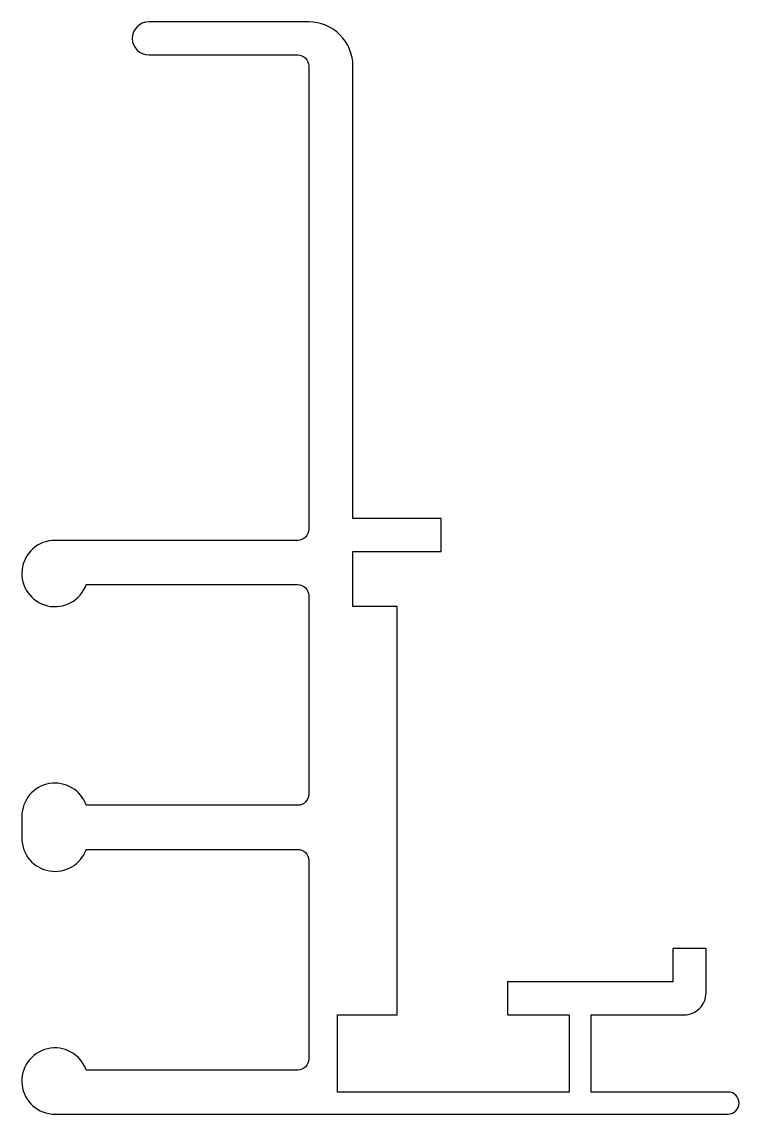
# Model space of a CAD drawing. Extents: x 244 to 276.5, y 220.8 to 270.3.
import ezdxf

# ---------------------------------------------------------------- set-up
doc = ezdxf.new("R2010")
doc.units = 0
doc.layers.add('ANA', color=220, linetype='CONTINUOUS')

msp = doc.modelspace()

# ---------------------------------------------------------------- linework, layer by layer
at = {"layer": 'ANA'}
msp.add_lwpolyline([(268.799, 225.323), (268.799, 221.823), (258.299, 221.823), (258.299, 225.323), (260.999, 225.323), (260.999, 243.823), (258.999, 243.823), (258.999, 246.323), (262.999, 246.323), (262.999, 247.823), (258.999, 247.823), (258.999, 268.323, 0.414214), (256.999, 270.323), (249.749, 270.323, 1), (249.749, 268.823), (256.499, 268.823, -0.414214), (256.999, 268.323), (256.999, 247.323, -0.414214), (256.499, 246.823), (245.499, 246.823, 1.931852), (246.914, 244.823), (256.499, 244.823, -0.414214), (256.999, 244.323), (256.999, 235.323, -0.414214), (256.499, 234.823), (246.914, 234.823, 0.843039), (243.999, 234.323), (243.999, 233.323, 0.843039), (246.914, 232.823), (256.499, 232.823, -0.414214), (256.999, 232.323), (256.999, 223.323, -0.414214), (256.499, 222.823), (246.914, 222.823, 1.931852), (245.499, 220.823), (275.999, 220.823, 1), (275.999, 221.823), (269.799, 221.823), (269.799, 225.323), (273.999, 225.323, 0.414214), (274.999, 226.323), (274.999, 228.323), (273.499, 228.323), (273.499, 226.823), (265.999, 226.823), (265.999, 225.323)], format="xyb", close=True, dxfattribs=at)

doc.saveas('drawing.dxf')
